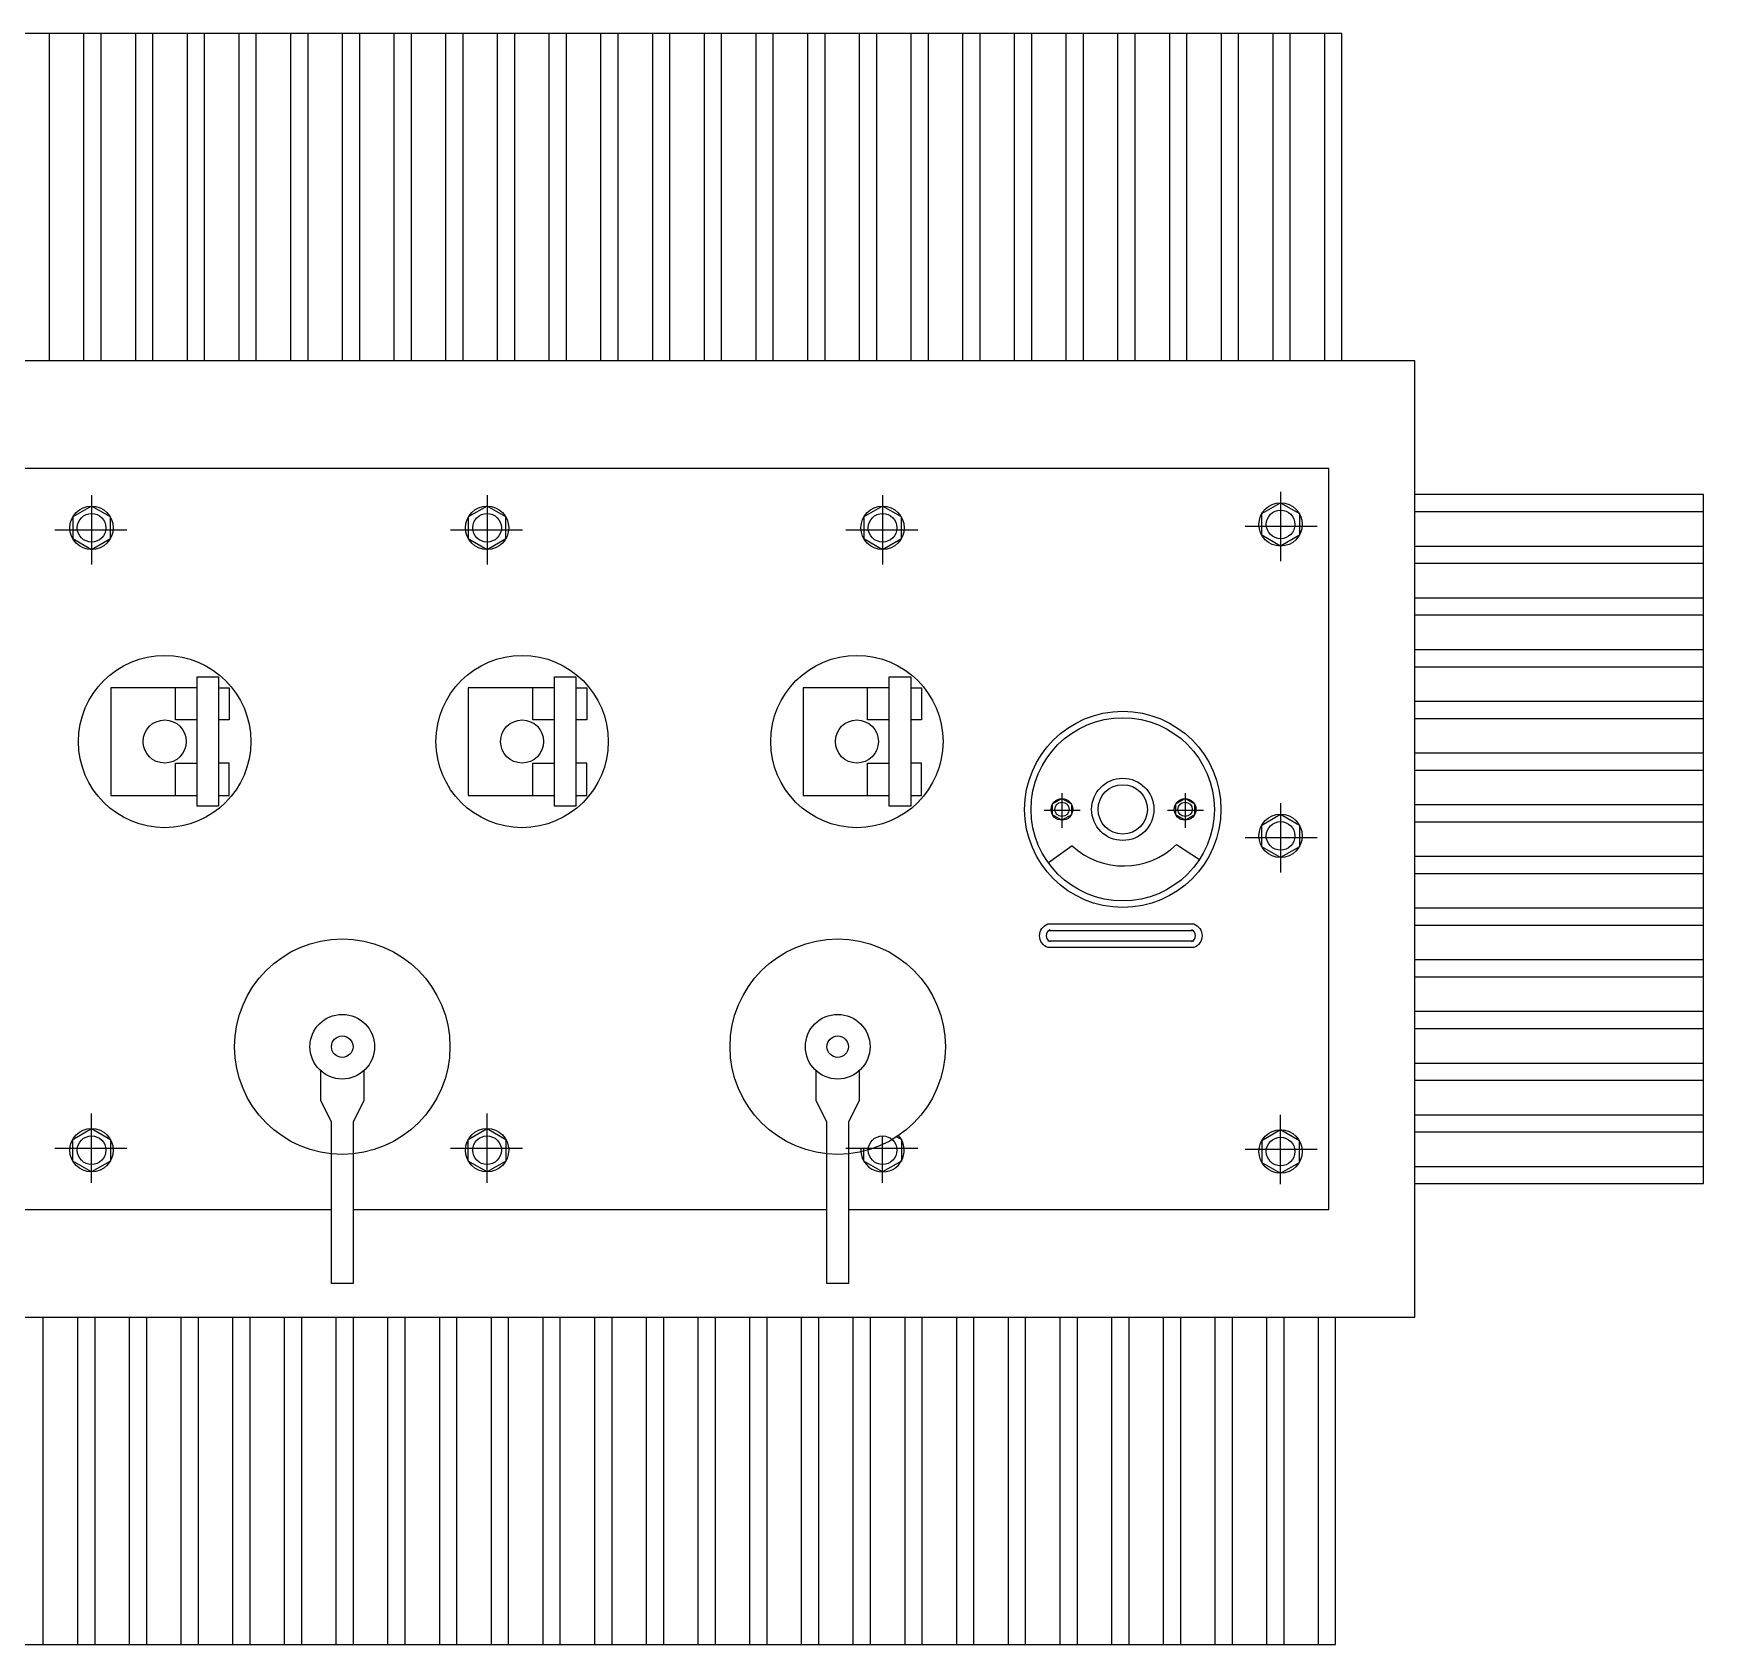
# Model space of a CAD drawing. Header units: millimetres. Extents: x 20927 to 53748, y 38421 to 54891.
# Drawn here: x 44868 to 45837, y 53642 to 54577 of the extents above; entities that cross this region are included whole.
import ezdxf

# ---------------------------------------------------------------- set-up
doc = ezdxf.new("R2010")
doc.units = ezdxf.units.MM
doc.linetypes.add('CENTERX2', pattern=[101.6, 63.5, -12.7, 12.7, -12.7])
doc.layers.add('Btrans.', color=2, linetype='Continuous')
doc.layers.add('HIGHT', color=8, linetype='Continuous')

msp = doc.modelspace()

# ---------------------------------------------------------------- linework, layer by layer
at = {"layer": 'Btrans.'}
msp.add_line((44765.54, 53894.92), (45040.54, 53894.92), dxfattribs=at)
for points in [[(45626.73, 54387.42), (45626.73, 54577.42), (44416.73, 54577.42), (44416.73, 54387.42)], [(44382.51, 53832.42), (45669.23, 53832.42), (45669.23, 54387.42), (44374.23, 54387.42), (44374.23, 54231.53)], [(45340.54, 53894.92), (45619.23, 53894.92), (45619.23, 54324.92), (44424.23, 54324.92), (44424.23, 54030.08)], [(45669.23, 53909.92), (45836.73, 53909.92), (45836.73, 54309.92), (45669.23, 54309.92)], [(45053.04, 53894.92), (45328.04, 53894.92)], [(44413.14, 53832.42), (44413.14, 53642.42), (45623.14, 53642.42), (45623.14, 53832.42)]]:
    msp.add_lwpolyline(points, dxfattribs=at)
at = {"layer": 'HIGHT'}
for p, q in [((44876.73, 54577.42), (44876.73, 54387.42)), ((44896.73, 54577.42), (44896.73, 54387.42)), ((44906.73, 54577.42), (44906.73, 54387.42)), ((44926.73, 54577.42), (44926.73, 54387.42)), ((44936.73, 54577.42), (44936.73, 54387.42)), ((44956.73, 54577.42), (44956.73, 54387.42)), ((44966.73, 54577.42), (44966.73, 54387.42)), ((44986.73, 54577.42), (44986.73, 54387.42)), ((44996.73, 54577.42), (44996.73, 54387.42)), ((45016.73, 54577.42), (45016.73, 54387.42)), ((45026.73, 54577.42), (45026.73, 54387.42)), ((45046.73, 54577.42), (45046.73, 54387.42)), ((45056.73, 54577.42), (45056.73, 54387.42)), ((45076.73, 54577.42), (45076.73, 54387.42)), ((45086.73, 54577.42), (45086.73, 54387.42)), ((45106.73, 54577.42), (45106.73, 54387.42)), ((45116.73, 54577.42), (45116.73, 54387.42)), ((45136.73, 54577.42), (45136.73, 54387.42)), ((45146.73, 54577.42), (45146.73, 54387.42)), ((45166.73, 54577.42), (45166.73, 54387.42)), ((45176.73, 54577.42), (45176.73, 54387.42)), ((45196.73, 54577.42), (45196.73, 54387.42)), ((45206.73, 54577.42), (45206.73, 54387.42)), ((45226.73, 54577.42), (45226.73, 54387.42)), ((45236.73, 54577.42), (45236.73, 54387.42)), ((45256.73, 54577.42), (45256.73, 54387.42)), ((45266.73, 54577.42), (45266.73, 54387.42)), ((45286.73, 54577.42), (45286.73, 54387.42)), ((45296.73, 54577.42), (45296.73, 54387.42)), ((45316.73, 54577.42), (45316.73, 54387.42)), ((45326.73, 54577.42), (45326.73, 54387.42)), ((45346.73, 54577.42), (45346.73, 54387.42)), ((45356.73, 54577.42), (45356.73, 54387.42)), ((45376.73, 54577.42), (45376.73, 54387.42)), ((45386.73, 54577.42), (45386.73, 54387.42)), ((45406.73, 54577.42), (45406.73, 54387.42)), ((45416.73, 54577.42), (45416.73, 54387.42)), ((45436.73, 54577.42), (45436.73, 54387.42)), ((45446.73, 54577.42), (45446.73, 54387.42)), ((45466.73, 54577.42), (45466.73, 54387.42)), ((45476.73, 54577.42), (45476.73, 54387.42)), ((45496.73, 54577.42), (45496.73, 54387.42)), ((45506.73, 54577.42), (45506.73, 54387.42)), ((45526.73, 54577.42), (45526.73, 54387.42)), ((45536.73, 54577.42), (45536.73, 54387.42)), ((45556.73, 54577.42), (45556.73, 54387.42)), ((45566.73, 54577.42), (45566.73, 54387.42)), ((45586.73, 54577.42), (45586.73, 54387.42)), ((45596.73, 54577.42), (45596.73, 54387.42)), ((45616.73, 54577.42), (45616.73, 54387.42)), ((45669.23, 54299.92), (45836.73, 54299.92)), ((45669.23, 54279.92), (45836.73, 54279.92)), ((45669.23, 54269.92), (45836.73, 54269.92)), ((45669.23, 54249.92), (45836.73, 54249.92)), ((45669.23, 54239.92), (45836.73, 54239.92)), ((45669.23, 54219.92), (45836.73, 54219.92)), ((45669.23, 54209.92), (45836.73, 54209.92)), ((45669.23, 54189.92), (45836.73, 54189.92)), ((45669.23, 54179.92), (45836.73, 54179.92)), ((45669.23, 54159.92), (45836.73, 54159.92)), ((45669.23, 54149.92), (45836.73, 54149.92)), ((45669.23, 54129.92), (45836.73, 54129.92)), ((45669.23, 54119.92), (45836.73, 54119.92)), ((45470.27, 54105.98), (45456.51, 54096.09)), ((45669.23, 54099.92), (45836.73, 54099.92)), ((45669.23, 54089.92), (45836.73, 54089.92)), ((45669.23, 54069.92), (45836.73, 54069.92)), ((45669.23, 54059.92), (45836.73, 54059.92)), ((45456.19, 54056.88), (45540.95, 54056.88)), ((45540.95, 54050.61), (45456.19, 54050.61)), ((45669.23, 54039.92), (45836.73, 54039.92)), ((45669.23, 54029.92), (45836.73, 54029.92)), ((45669.23, 54009.92), (45836.73, 54009.92)), ((45669.23, 53999.92), (45836.73, 53999.92)), ((45669.23, 53979.92), (45836.73, 53979.92)), ((45669.23, 53969.92), (45836.73, 53969.92)), ((45669.23, 53949.92), (45836.73, 53949.92)), ((45669.23, 53939.92), (45836.73, 53939.92)), ((45669.23, 53919.92), (45836.73, 53919.92)), ((44873.14, 53832.42), (44873.14, 53642.42)), ((44893.14, 53832.42), (44893.14, 53642.42)), ((44903.14, 53832.42), (44903.14, 53642.42)), ((44923.14, 53832.42), (44923.14, 53642.42)), ((44933.14, 53832.42), (44933.14, 53642.42)), ((44953.14, 53832.42), (44953.14, 53642.42)), ((44963.14, 53832.42), (44963.14, 53642.42)), ((44983.14, 53832.42), (44983.14, 53642.42)), ((44993.14, 53832.42), (44993.14, 53642.42)), ((45013.14, 53832.42), (45013.14, 53642.42)), ((45023.14, 53832.42), (45023.14, 53642.42)), ((45043.14, 53832.42), (45043.14, 53642.42)), ((45053.14, 53832.42), (45053.14, 53642.42)), ((45073.14, 53832.42), (45073.14, 53642.42)), ((45083.14, 53832.42), (45083.14, 53642.42)), ((45103.14, 53832.42), (45103.14, 53642.42)), ((45113.14, 53832.42), (45113.14, 53642.42)), ((45133.14, 53832.42), (45133.14, 53642.42)), ((45143.14, 53832.42), (45143.14, 53642.42)), ((45163.14, 53832.42), (45163.14, 53642.42)), ((45173.14, 53832.42), (45173.14, 53642.42)), ((45193.14, 53832.42), (45193.14, 53642.42)), ((45203.14, 53832.42), (45203.14, 53642.42)), ((45223.14, 53832.42), (45223.14, 53642.42)), ((45233.14, 53832.42), (45233.14, 53642.42)), ((45253.14, 53832.42), (45253.14, 53642.42)), ((45263.14, 53832.42), (45263.14, 53642.42)), ((45283.14, 53832.42), (45283.14, 53642.42)), ((45293.14, 53832.42), (45293.14, 53642.42)), ((45313.14, 53832.42), (45313.14, 53642.42)), ((45323.14, 53832.42), (45323.14, 53642.42)), ((45343.14, 53832.42), (45343.14, 53642.42)), ((45353.14, 53832.42), (45353.14, 53642.42)), ((45373.14, 53832.42), (45373.14, 53642.42)), ((45383.14, 53832.42), (45383.14, 53642.42)), ((45403.14, 53832.42), (45403.14, 53642.42)), ((45413.14, 53832.42), (45413.14, 53642.42)), ((45433.14, 53832.42), (45433.14, 53642.42)), ((45443.14, 53832.42), (45443.14, 53642.42)), ((45463.14, 53832.42), (45463.14, 53642.42)), ((45473.14, 53832.42), (45473.14, 53642.42)), ((45493.14, 53832.42), (45493.14, 53642.42)), ((45503.14, 53832.42), (45503.14, 53642.42)), ((45523.14, 53832.42), (45523.14, 53642.42)), ((45533.14, 53832.42), (45533.14, 53642.42)), ((45553.14, 53832.42), (45553.14, 53642.42)), ((45563.14, 53832.42), (45563.14, 53642.42)), ((45583.14, 53832.42), (45583.14, 53642.42)), ((45593.14, 53832.42), (45593.14, 53642.42)), ((45613.14, 53832.42), (45613.14, 53642.42))]:
    msp.add_line(p, q, dxfattribs=at)
at = {"layer": 'HIGHT', "linetype": 'CENTERX2'}
for p, q in [((45591.28, 54311.39), (45591.28, 54271.18)), ((44901.33, 54309.4), (44901.33, 54269.18)), ((45130.82, 54309.4), (45130.82, 54269.18)), ((45360.32, 54309.4), (45360.32, 54269.18)), ((44880.1, 54289.29), (44921.8, 54289.29)), ((45109.59, 54289.29), (45151.3, 54289.29)), ((45339.09, 54289.29), (45380.79, 54289.29)), ((45612.51, 54291.28), (45570.81, 54291.28)), ((45464.42, 54136.56), (45464.42, 54116.46)), ((45535.86, 54136.56), (45535.86, 54116.46)), ((45591.28, 54130.63), (45591.28, 54090.41)), ((45475.03, 54126.51), (45454.18, 54126.51)), ((45546.47, 54126.51), (45525.62, 54126.51)), ((45612.51, 54110.52), (45570.81, 54110.52)), ((44901.33, 53910.44), (44901.33, 53950.65)), ((45130.82, 53910.44), (45130.82, 53950.65)), ((45591.28, 53909.65), (45591.28, 53949.86)), ((45360.32, 53910.44), (45360.32, 53937.63)), ((44880.1, 53930.54), (44921.8, 53930.54)), ((45109.59, 53930.54), (45151.3, 53930.54)), ((45339.09, 53930.54), (45380.79, 53930.54)), ((45612.51, 53929.76), (45570.81, 53929.76))]:
    msp.add_line(p, q, dxfattribs=at)
at = {"layer": 'HIGHT'}
for points in [[(44901.33, 54277.92), (44912.22, 54284.21), (44912.22, 54296.79), (44901.33, 54303.08), (44890.43, 54296.79), (44890.43, 54284.21)], [(45130.82, 54277.92), (45141.72, 54284.21), (45141.72, 54296.79), (45130.82, 54303.08), (45119.93, 54296.79), (45119.93, 54284.21)], [(45360.32, 54277.92), (45371.21, 54284.21), (45371.21, 54296.79), (45360.32, 54303.08), (45349.42, 54296.79), (45349.42, 54284.21)], [(45591.28, 54279.91), (45580.39, 54286.2), (45580.39, 54298.78), (45591.28, 54305.07), (45602.18, 54298.78), (45602.18, 54286.2)], [(44975.01, 54203.98), (44975.01, 54128.98), (44962.51, 54128.98), (44962.51, 54203.98)], [(45182.41, 54128.98), (45169.91, 54128.98), (45169.91, 54203.98), (45182.41, 54203.98)], [(45364.16, 54128.98), (45364.16, 54203.98), (45376.66, 54203.98), (45376.66, 54128.98)], [(45464.42, 54120.82), (45458.97, 54123.97), (45458.97, 54130.26), (45464.42, 54133.41), (45469.87, 54130.26), (45469.87, 54123.97)], [(45535.86, 54120.82), (45530.41, 54123.97), (45530.41, 54130.26), (45535.86, 54133.41), (45541.3, 54130.26), (45541.3, 54123.97)], [(45591.28, 54099.15), (45580.39, 54105.44), (45580.39, 54118.02), (45591.28, 54124.31), (45602.18, 54118.02), (45602.18, 54105.44)], [(44901.33, 53941.91), (44912.22, 53935.62), (44912.22, 53923.04), (44901.33, 53916.75), (44890.43, 53923.04), (44890.43, 53935.62)], [(45130.82, 53941.91), (45141.72, 53935.62), (45141.72, 53923.04), (45130.82, 53916.75), (45119.93, 53923.04), (45119.93, 53935.62)], [(45591.28, 53941.13), (45580.39, 53934.84), (45580.39, 53922.26), (45591.28, 53915.96), (45602.18, 53922.26), (45602.18, 53934.84)]]:
    msp.add_lwpolyline(points, close=True, dxfattribs=at)
for points in [[(44962.51, 54197.73), (44912.51, 54197.73), (44912.51, 54135.23), (44962.51, 54135.23)], [(44962.51, 54178.98), (44950.01, 54178.98), (44950.01, 54197.73)], [(44975.01, 54197.73), (44981.26, 54197.73), (44981.26, 54178.98), (44975.01, 54178.98)], [(45169.91, 54197.73), (45119.91, 54197.73), (45119.91, 54135.23), (45169.91, 54135.23)], [(45169.91, 54178.98), (45157.41, 54178.98), (45157.41, 54197.73)], [(45182.41, 54197.73), (45188.66, 54197.73), (45188.66, 54178.98), (45182.41, 54178.98)], [(45364.16, 54197.73), (45314.16, 54197.73), (45314.16, 54135.23), (45364.16, 54135.23)], [(45364.16, 54178.98), (45351.66, 54178.98), (45351.66, 54197.73)], [(45376.66, 54197.73), (45382.91, 54197.73), (45382.91, 54178.98), (45376.66, 54178.98)], [(44950.01, 54135.23), (44950.01, 54153.98), (44962.51, 54153.98)], [(44975.01, 54135.23), (44981.26, 54135.23), (44981.26, 54153.98), (44975.01, 54153.98)], [(45157.41, 54135.23), (45157.41, 54153.98), (45169.91, 54153.98)], [(45182.41, 54135.23), (45188.66, 54135.23), (45188.66, 54153.98), (45182.41, 54153.98)], [(45351.66, 54135.23), (45351.66, 54153.98), (45364.16, 54153.98)], [(45376.66, 54135.23), (45382.91, 54135.23), (45382.91, 54153.98), (45376.66, 54153.98)], [(45059.29, 53975.42), (45059.29, 53958.14), (45053.04, 53945.64), (45053.04, 53851.89), (45040.54, 53851.89), (45040.54, 53945.64), (45034.29, 53958.14), (45034.29, 53975.42)], [(45346.79, 53975.42), (45346.79, 53958.14), (45340.54, 53945.64), (45340.54, 53851.89), (45328.04, 53851.89), (45328.04, 53945.64), (45321.79, 53958.14), (45321.79, 53975.42)], [(45368.58, 53937.14), (45371.21, 53935.62), (45371.21, 53923.04), (45360.32, 53916.75), (45349.42, 53923.04), (45349.42, 53930.54)]]:
    msp.add_lwpolyline(points, dxfattribs=at)
msp.add_lwpolyline([(45470.27, 54105.98, 0.399758), (45530.78, 54106.76), (45544.17, 54097.99)], format="xyb", dxfattribs=at)
msp.add_lwpolyline([(45540.95, 54046.86), (45456.19, 54046.86, -0.686948), (45456.19, 54060.63), (45540.95, 54060.63, -0.686948)], format="xyb", close=True, dxfattribs=at)
for centre, radius in [((44901.33, 54290.5), 12.58), ((45130.82, 54290.5), 12.58), ((45360.32, 54290.5), 12.58), ((45591.28, 54292.49), 12.58), ((44901.33, 54290.5), 8.3), ((45130.82, 54290.5), 8.3), ((45360.32, 54290.5), 8.3), ((45591.28, 54292.49), 8.3), ((44943.76, 54166.48), 50), ((45151.16, 54166.48), 50), ((45345.41, 54166.48), 50), ((44943.76, 54166.48), 12.5), ((45151.16, 54166.48), 12.5), ((45345.41, 54166.48), 12.5), ((45499.69, 54127.12), 56.92), ((45499.69, 54127.12), 53.17), ((45499.69, 54127.12), 18.06), ((45499.69, 54127.12), 14.31), ((45464.42, 54127.12), 6.29), ((45464.42, 54127.12), 4.15), ((45535.86, 54127.12), 6.29), ((45535.86, 54127.12), 4.15), ((45591.28, 54111.73), 12.58), ((45591.28, 54111.73), 8.3), ((45046.79, 53989.39), 62.5), ((45334.29, 53989.39), 62.5), ((45046.79, 53989.39), 18.75), ((45334.29, 53989.39), 18.75), ((45046.79, 53989.39), 6.25), ((45334.29, 53989.39), 6.25), ((44901.33, 53929.33), 12.58), ((44901.33, 53929.33), 8.3), ((45130.82, 53929.33), 12.58), ((45130.82, 53929.33), 8.3), ((45360.32, 53929.33), 8.3), ((45591.28, 53928.55), 12.58), ((45591.28, 53928.55), 8.3)]:
    msp.add_circle(centre, radius, dxfattribs=at)
for centre, radius, start, end in [((45458.83, 54053.75), 3.62, 111.02594, 248.97406), ((45538.31, 54053.75), 3.62, 291.02594, 68.97406), ((45360.32, 53929.33), 12.58, 174.47797, 42.46469)]:
    msp.add_arc(centre, radius, start, end, dxfattribs=at)

doc.saveas('drawing.dxf')
